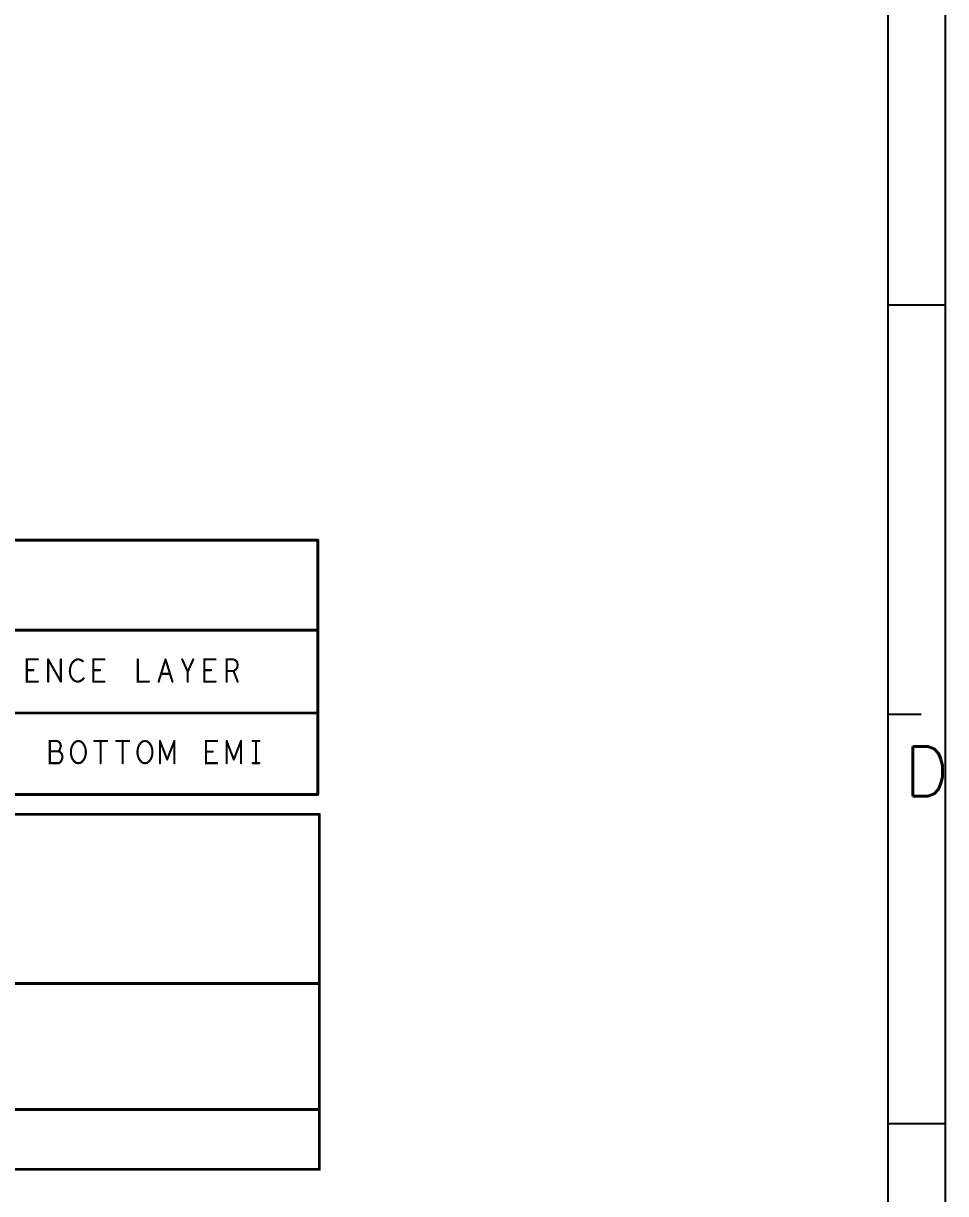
# Model space of a CAD drawing. Header units: millimetres. Extents: x 3362 to 3827, y -139 to 191.
# Drawn here: x 3760.8 to 3827.2, y -59.5 to 24.8 of the extents above; entities that cross this region are included whole.
import ezdxf

# ---------------------------------------------------------------- set-up
doc = ezdxf.new("R2010")
doc.units = ezdxf.units.MM
doc.header["$LTSCALE"] = 23.1
doc.linetypes.add('PHANTOM', pattern=[29.5, 9.5, -1.5, 3, -1.5, 3, -1.5, 9.5])
doc.layers.get('0').update_dxf_attribs({"linetype": 'CONTINUOUS'})
doc.layers.add('0PAPERF', color=2, linetype='PHANTOM', plot=False)
doc.styles.add('SIMPLEX', font='simplex.shx')

# ---------------------------------------------------------------- blocks, each defined once
blk = doc.blocks.new('PAD_R1')
at = {"const_width": 0.5}
blk.add_lwpolyline([(0.25, 0, 1), (-0.25, 0, 1)], format="xyb", close=True, dxfattribs=at)

msp = doc.modelspace()

# ---------------------------------------------------------------- linework, layer by layer
for p, q in [((3823.1, -133.505), (3823.1, 181.48)), ((3823.1, 4.522), (3827.229, 4.522)), ((3823.1, -24.971), (3825.46, -24.971)), ((3823.1, -54.464), (3827.229, -54.464))]:
    msp.add_line(p, q)
for points, const_width in [([(3660.145, -12.429), (3781.993, -12.429)], 0.203), ([(3777.874, -12.429), (3781.993, -12.429)], 0.203), ([(3781.993, -12.429), (3781.991, -18.907)], 0.203), ([(3781.991, -18.907), (3660.16, -18.896)], 0.203), ([(3781.991, -18.907), (3781.988, -24.875)], 0.203), ([(3761.814, -22.617), (3761.018, -22.617), (3761.018, -21.017), (3761.814, -21.017)], 0.152), ([(3762.558, -22.617), (3762.558, -21.017)], 0.152), ([(3762.558, -21.017), (3763.474, -22.617)], 0.152), ([(3763.474, -22.617), (3763.474, -21.017)], 0.152), ([(3765.054, -21.15), (3764.934, -21.07), (3764.795, -21.017), (3764.636, -21.017), (3764.457, -21.097), (3764.318, -21.23), (3764.218, -21.391), (3764.138, -21.657), (3764.119, -21.897), (3764.158, -22.137), (3764.218, -22.297), (3764.337, -22.457), (3764.477, -22.564), (3764.616, -22.617), (3764.755, -22.617), (3764.895, -22.564), (3765.014, -22.484), (3765.113, -22.377)], 0.152), ([(3766.614, -22.617), (3765.818, -22.617), (3765.818, -21.017), (3766.614, -21.017)], 0.152), ([(3769.019, -21.017), (3769.019, -22.617), (3769.815, -22.617)], 0.152), ([(3770.519, -22.617), (3771.017, -21.017)], 0.152), ([(3771.017, -21.017), (3771.514, -22.617)], 0.152), ([(3772.617, -22.617), (3772.617, -21.897), (3772.219, -21.017)], 0.152), ([(3773.015, -21.017), (3772.617, -21.897)], 0.152), ([(3774.615, -22.617), (3773.819, -22.617), (3773.819, -21.017), (3774.615, -21.017)], 0.152), ([(3775.419, -22.617), (3775.419, -21.017), (3775.917, -21.017), (3776.076, -21.097), (3776.176, -21.204), (3776.215, -21.417), (3776.176, -21.631), (3776.056, -21.764), (3775.917, -21.844), (3775.419, -21.844)], 0.152), ([(3761.495, -21.791), (3761.018, -21.791)], 0.152), ([(3766.296, -21.791), (3765.818, -21.791)], 0.152), ([(3774.297, -21.791), (3773.819, -21.791)], 0.152), ([(3775.917, -21.844), (3776.215, -22.617)], 0.152), ([(3771.335, -22.057), (3770.699, -22.057)], 0.152), ([(3660.145, -24.875), (3777.874, -24.875)], 0.203), ([(3781.988, -24.875), (3660.145, -24.875)], 0.203), ([(3781.988, -24.875), (3777.874, -24.875)], 0.203), ([(3781.988, -24.875), (3781.986, -30.754)], 0.203), ([(3763.293, -27.642), (3763.373, -27.562), (3763.432, -27.428), (3763.472, -27.242), (3763.432, -27.082), (3763.353, -26.975), (3763.213, -26.895), (3762.676, -26.895), (3762.676, -28.495), (3763.333, -28.495), (3763.472, -28.388), (3763.552, -28.228), (3763.592, -28.042), (3763.552, -27.855), (3763.432, -27.695), (3763.293, -27.642), (3762.676, -27.642)], 0.152), ([(3765.877, -26.895), (3766.792, -26.895)], 0.152), ([(3766.334, -26.895), (3766.334, -28.495)], 0.152), ([(3767.477, -26.895), (3768.392, -26.895)], 0.152), ([(3767.935, -26.895), (3767.935, -28.495)], 0.152), ([(3770.618, -26.895), (3771.135, -28.228)], 0.152), ([(3770.618, -28.495), (3770.618, -26.895)], 0.152), ([(3771.135, -28.228), (3771.652, -26.895)], 0.152), ([(3771.652, -26.895), (3771.652, -28.495)], 0.152), ([(3774.733, -28.495), (3773.937, -28.495), (3773.937, -26.895), (3774.733, -26.895)], 0.152), ([(3775.418, -26.895), (3775.936, -28.228)], 0.152), ([(3775.418, -28.495), (3775.418, -26.895)], 0.152), ([(3775.936, -28.228), (3776.453, -26.895)], 0.152), ([(3776.453, -26.895), (3776.453, -28.495)], 0.152), ([(3777.297, -26.895), (3777.774, -26.895)], 0.152), ([(3777.536, -26.895), (3777.536, -28.495)], 0.152), ([(3774.415, -27.668), (3773.937, -27.668)], 0.152), ([(3777.297, -28.495), (3777.774, -28.495)], 0.152), ([(3781.986, -30.754), (3660.375, -30.754)], 0.203), ([(3660.281, -32.176), (3782.1, -32.176)], 0.203), ([(3782.1, -32.176), (3782.1, -57.761)], 0.203), ([(3660.281, -44.368), (3782.1, -44.368)], 0.203), ([(3660.281, -53.443), (3782.1, -53.443)], 0.203), ([(3782.1, -57.761), (3660.281, -57.761), (3660.281, -53.443)], 0.203)]:
    msp.add_lwpolyline(points, dxfattribs=dict(const_width=const_width))
at = {"const_width": 0.152}
for points in [[(3764.734, -28.495), (3764.575, -28.468), (3764.436, -28.362), (3764.316, -28.202), (3764.237, -28.015), (3764.197, -27.802), (3764.197, -27.588), (3764.237, -27.375), (3764.316, -27.188), (3764.436, -27.028), (3764.575, -26.922), (3764.734, -26.895), (3764.893, -26.922), (3765.033, -27.028), (3765.152, -27.188), (3765.231, -27.375), (3765.271, -27.588), (3765.271, -27.802), (3765.231, -28.015), (3765.152, -28.202), (3765.033, -28.362), (3764.893, -28.468)], [(3769.535, -28.495), (3769.375, -28.468), (3769.236, -28.362), (3769.117, -28.202), (3769.037, -28.015), (3768.998, -27.802), (3768.998, -27.588), (3769.037, -27.375), (3769.117, -27.188), (3769.236, -27.028), (3769.375, -26.922), (3769.535, -26.895), (3769.694, -26.922), (3769.833, -27.028), (3769.953, -27.188), (3770.032, -27.375), (3770.072, -27.588), (3770.072, -27.802), (3770.032, -28.015), (3769.953, -28.202), (3769.833, -28.362), (3769.694, -28.468)]]:
    msp.add_lwpolyline(points, close=True, dxfattribs=at)
at = {"layer": '0PAPERF'}
msp.add_line((3827.229, -139.449), (3827.229, 191.387), dxfattribs=at)

# ---------------------------------------------------------------- block references
for p, xscale, yscale in [((3777.874, -12.429), 0.2032, 0.2032), ((3781.993, -12.429), 0.2032, 0.2032), ((3781.993, -12.429), 0.2032, 0.2032), ((3781.993, -12.429), 0.2032, 0.2032), ((3781.991, -18.907), 0.2032, 0.2032), ((3781.991, -18.907), 0.2032, 0.2032), ((3781.991, -18.907), 0.2032, 0.2032), ((3761.814, -21.017), 0.1524, 0.1524), ((3762.558, -21.017), 0.1524, 0.1524), ((3762.558, -21.017), 0.1524, 0.1524), ((3763.474, -21.017), 0.1524, 0.1524), ((3765.054, -21.15), 0.1524, 0.1524), ((3766.614, -21.017), 0.1524, 0.1524), ((3769.019, -21.017), 0.1524, 0.1524), ((3771.017, -21.017), 0.1524, 0.1524), ((3771.017, -21.017), 0.1524, 0.1524), ((3772.219, -21.017), 0.1524, 0.1524), ((3773.015, -21.017), 0.1524, 0.1524), ((3774.615, -21.017), 0.1524, 0.1524), ((3761.018, -21.791), 0.1524, 0.1524), ((3761.495, -21.791), 0.1524, 0.1524), ((3765.818, -21.791), 0.1524, 0.1524), ((3766.296, -21.791), 0.1524, 0.1524), ((3772.617, -21.897), 0.1524, 0.1524), ((3773.819, -21.791), 0.1524, 0.1524), ((3774.297, -21.791), 0.1524, 0.1524), ((3775.419, -21.844), 0.1524, 0.1524), ((3775.917, -21.844), 0.1524, 0.1524), ((3761.814, -22.617), 0.1524, 0.1524), ((3762.558, -22.617), 0.1524, 0.1524), ((3763.474, -22.617), 0.1524, 0.1524), ((3763.474, -22.617), 0.1524, 0.1524), ((3765.113, -22.377), 0.1524, 0.1524), ((3766.614, -22.617), 0.1524, 0.1524), ((3769.815, -22.617), 0.1524, 0.1524), ((3770.519, -22.617), 0.1524, 0.1524), ((3770.699, -22.057), 0.1524, 0.1524), ((3771.335, -22.057), 0.1524, 0.1524), ((3771.514, -22.617), 0.1524, 0.1524), ((3772.617, -22.617), 0.1524, 0.1524), ((3774.615, -22.617), 0.1524, 0.1524), ((3775.419, -22.617), 0.1524, 0.1524), ((3776.215, -22.617), 0.1524, 0.1524), ((3777.874, -24.875), 0.2032, 0.2032), ((3777.874, -24.875), 0.2032, 0.2032), ((3781.988, -24.875), 0.2032, 0.2032), ((3781.988, -24.875), 0.2032, 0.2032), ((3781.988, -24.875), 0.2032, 0.2032), ((3781.988, -24.875), 0.2032, 0.2032), ((3765.877, -26.895), 0.1524, 0.1524), ((3766.334, -26.895), 0.1524, 0.1524), ((3766.792, -26.895), 0.1524, 0.1524), ((3767.477, -26.895), 0.1524, 0.1524), ((3767.935, -26.895), 0.1524, 0.1524), ((3768.392, -26.895), 0.1524, 0.1524), ((3770.618, -26.895), 0.1524, 0.1524), ((3770.618, -26.895), 0.1524, 0.1524), ((3771.652, -26.895), 0.1524, 0.1524), ((3771.652, -26.895), 0.1524, 0.1524), ((3774.733, -26.895), 0.1524, 0.1524), ((3775.418, -26.895), 0.1524, 0.1524), ((3775.418, -26.895), 0.1524, 0.1524), ((3776.453, -26.895), 0.1524, 0.1524), ((3776.453, -26.895), 0.1524, 0.1524), ((3777.297, -26.895), 0.1524, 0.1524), ((3777.536, -26.895), 0.1524, 0.1524), ((3777.774, -26.895), 0.1524, 0.1524), ((3762.676, -27.642), 0.1524, 0.1524), ((3763.293, -27.642), 0.1524, 0.1524), ((3773.937, -27.668), 0.1524, 0.1524), ((3774.415, -27.668), 0.1524, 0.1524), ((3766.334, -28.495), 0.1524, 0.1524), ((3767.935, -28.495), 0.1524, 0.1524), ((3770.618, -28.495), 0.1524, 0.1524), ((3771.135, -28.228), 0.1524, 0.1524), ((3771.135, -28.228), 0.1524, 0.1524), ((3771.652, -28.495), 0.1524, 0.1524), ((3774.733, -28.495), 0.1524, 0.1524), ((3775.418, -28.495), 0.1524, 0.1524), ((3775.936, -28.228), 0.1524, 0.1524), ((3775.936, -28.228), 0.1524, 0.1524), ((3776.453, -28.495), 0.1524, 0.1524), ((3777.297, -28.495), 0.1524, 0.1524), ((3777.536, -28.495), 0.1524, 0.1524), ((3777.774, -28.495), 0.1524, 0.1524), ((3781.986, -30.754), 0.2032, 0.2032), ((3781.986, -30.754), 0.2032, 0.2032), ((3782.1, -32.176), 0.2032, 0.2032), ((3782.1, -32.176), 0.2032, 0.2032), ((3782.1, -35.986), 0.2032, 0.2032), ((3782.1, -44.368), 0.2032, 0.2032), ((3782.1, -53.443), 0.2032, 0.2032), ((3782.1, -57.761), 0.2032, 0.2032), ((3782.1, -57.761), 0.2032, 0.2032)]:
    msp.add_blockref('PAD_R1', p, dxfattribs=dict(xscale=xscale, yscale=yscale))

# ---------------------------------------------------------------- texts
at = {"style": 'SIMPLEX'}
msp.add_text('D', height=3.586, dxfattribs=at).set_placement((3824.248, -30.87))

doc.saveas('drawing.dxf')
